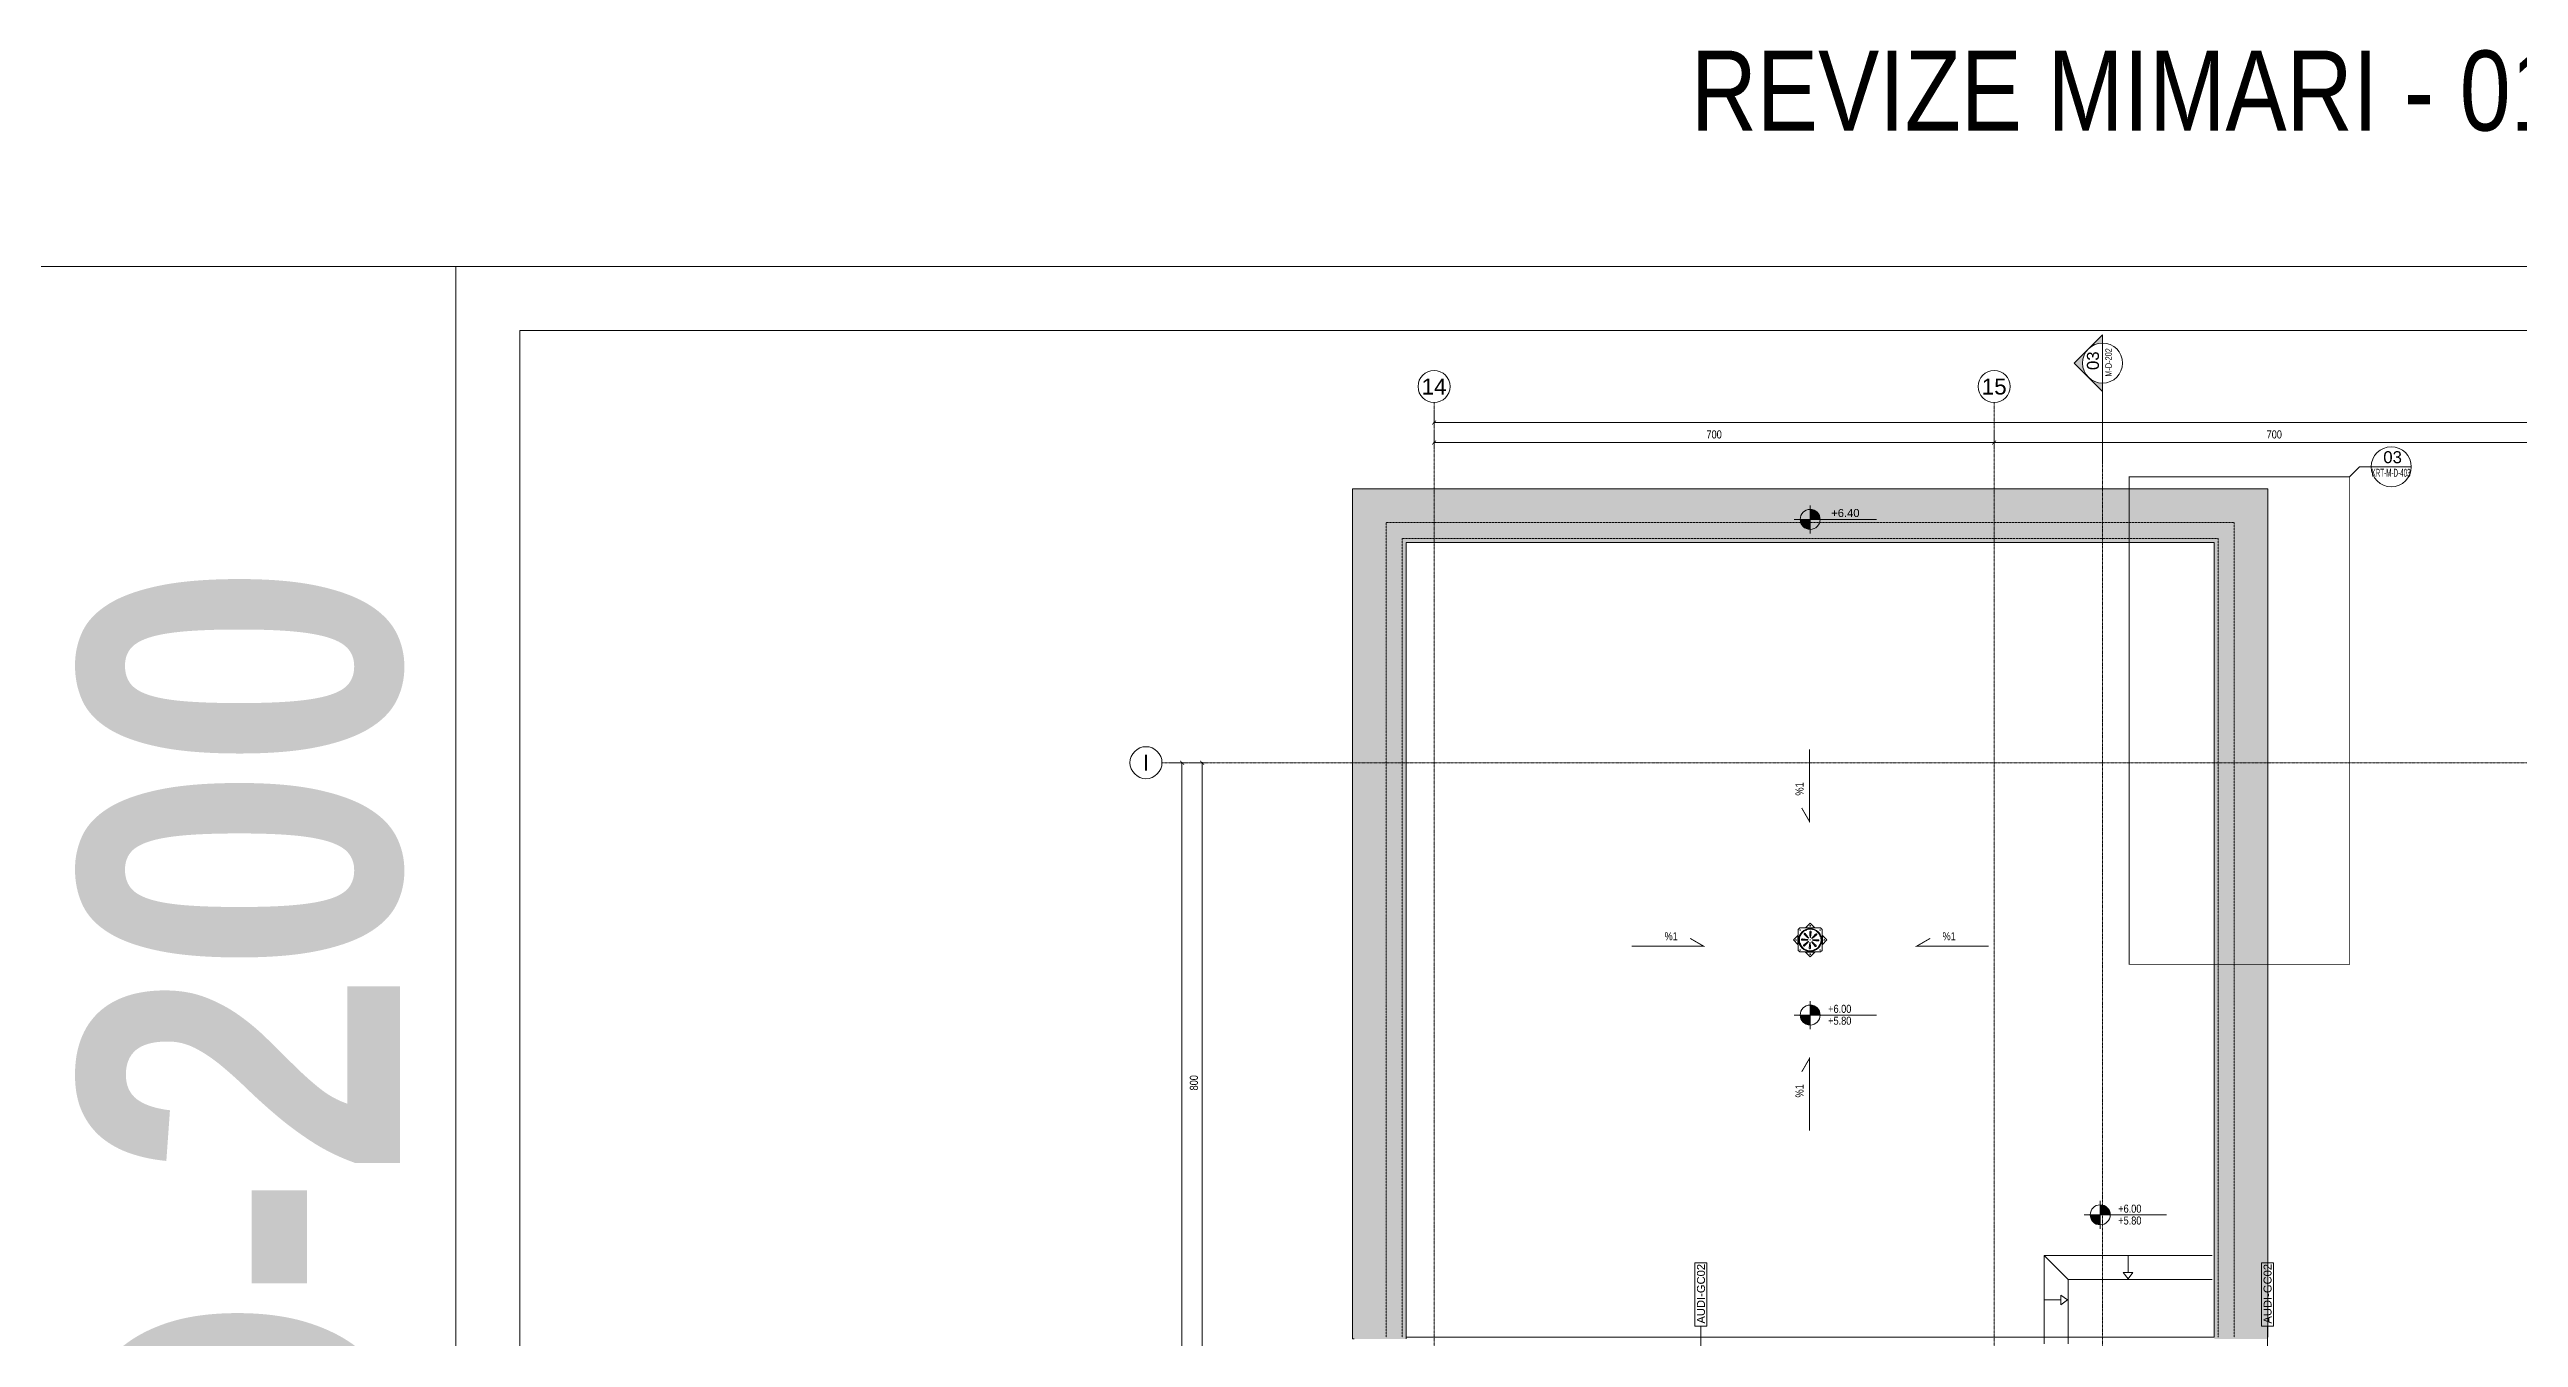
# Model space of a CAD drawing. Extents: x -1439 to 23780, y -1362 to 4476.
# Drawn here: x 5437 to 8523, y 2867 to 4476 of the extents above; entities that cross this region are included whole.
import ezdxf
from ezdxf.enums import TextEntityAlignment as Align

# ---------------------------------------------------------------- set-up
doc = ezdxf.new("R2010")
doc.units = 0
doc.header["$MEASUREMENT"] = 0
for name, pattern in [('Audi$0$DASHDOT2', [0.5, 0.25, -0.125, 0, -0.125]), ('Audi$0$DOT2', [0.125, 0, -0.125]), ('Audi$0$HIDDEN', [0.375, 0.25, -0.125]), ('Audi$0$HIDDEN2', [4.7625, 3.175, -1.5875])]:
    doc.linetypes.add(name, pattern=pattern)
doc.layers.get('0').update_dxf_attribs({"color": 9, "lineweight": 9})
doc.layers.get('Defpoints').update_dxf_attribs({"color": 9, "lineweight": 9})
for name, color, linetype, lineweight in [('40A', 9, 'Continuous', 9), ('Audi$0$06C', 8, 'Continuous', 9), ('Audi$0$06D', 8, 'Continuous', 9), ('Audi$0$20', 8, 'Audi$0$DOT2', 9), ('Audi$0$21', 8, 'Continuous', 9), ('Audi$0$22', 8, 'Continuous', 9), ('Audi$0$24', 8, 'Audi$0$DASHDOT2', 9), ('Audi$0$25', 8, 'Continuous', 9), ('Audi$0$35', 8, 'Continuous', 9)]:
    doc.layers.add(name, color=color, linetype=linetype, lineweight=lineweight)
doc.layers.add('Audi$0$40A', color=8, linetype='Continuous', lineweight=9, plot=False)
doc.styles.add('Audi$0$Arial', font='arial.ttf', dxfattribs={"height": 2.5})
doc.styles.add('Audi$0$MuuM_TEXT-ITALIC', font='ARIALNI.TTF')
doc.styles.add('Audi$0$MuuM_TEXT-STANDART', font='ARIALN.TTF')
doc.styles.add('MuuM_TEXT-BOLD', font='ARIALNB.TTF')
doc.dimstyles.new('Audi$0$MuuM_DIM50', dxfattribs={"dimscale": 5, "dimtxt": 2, "dimasz": 1, "dimexe": 1, "dimexo": 1, "dimgap": 1, "dimtad": 1, "dimdec": 1, "dimrnd": 0.5, "dimdsep": 46, "dimtxsty": 'Audi$0$MuuM_TEXT-STANDART', "dimblk": 'Audi$0$_ArchTick', "dimcen": 0, "dimdle": 0.15, "dimclrd": 256, "dimclre": 256, "dimclrt": 256, "dimadec": 0, "dimazin": 0, "dimtfac": 5, "dimtdec": 1, "dimtix": 1, "dimtmove": 2, "dimatfit": 3, "dimldrblk": 'Audi$0$_Dot', "dimfxl": 3, "dimfxlon": 1, "dimtolj": 1, "dimlwd": -1, "dimlwe": -1, "dimarcsym": 0})

# ---------------------------------------------------------------- blocks, each defined once
blk = doc.blocks.new('Audi$0$p-suzgec')
at = {"ltscale": 25}
for p, q in [((-21.1, 0), (-15.5, 5.7)), ((-15.5, -5.7), (-21.1, 0)), ((-15.5, 5.7), (-15.2, 5.9)), ((-15.5, -5.7), (-15.5, 5.7)), ((-13.2, 15), (-15.2, 13)), ((-15.2, 13), (-15.2, -13)), ((12.8, 15), (-13.2, 15)), ((-10.5, 1.2), (-3.4, 0.3)), ((-6.1, 15), (-5.9, 15.2)), ((-5.9, 12.3), (-6, 12.5)), ((-5.9, 15.2), (-0.2, 20.9)), ((-5.9, 15.2), (5.4, 15.2)), ((-5.8, 12), (-5.9, 12.3)), ((-5.1, 12.9), (-5, 12.7)), ((-5, 12.7), (-4.8, 12.4)), ((-3.3, 0.2), (-3.4, 0.3)), ((-0.2, 0), (-0.5, 0)), ((-0.2, 20.9), (5.4, 15.2)), ((-0.2, 0), (-0.2, 0.2)), ((-0.2, 0), (0, 0)), ((-0.2, 0), (-0.2, -0.2)), ((0.9, 10.2), (0, 3.1)), ((0, 3), (0, 3.1)), ((5.4, 15.2), (5.6, 15)), ((12.1, 5.6), (12.3, 5.7)), ((12.6, 4.8), (12.5, 4.7)), ((14.8, 13), (12.8, 15)), ((14.8, -13), (14.8, 13)), ((14.8, 5.9), (15, 5.7)), ((15, 5.7), (15, -5.7)), ((15, 5.7), (20.6, 0)), ((20.6, 0), (15, -5.7)), ((-15.2, -5.9), (-15.5, -5.7)), ((-15.2, -13), (-13.2, -15)), ((-13.2, -15), (12.8, -15)), ((-13.1, -4.8), (-13, -4.7)), ((-13, -4.7), (-12.6, -4.6)), ((-12.6, -5.6), (-12.8, -5.7)), ((-12.2, -5.5), (-12.6, -5.6)), ((-5.9, -15.2), (-6.1, -15)), ((5.4, -15.2), (-5.9, -15.2)), ((-0.2, -20.9), (-5.9, -15.2)), ((-1.4, -10.2), (-0.5, -3.1)), ((-0.5, -3), (-0.5, -3.1)), ((5.4, -15.2), (-0.2, -20.9)), ((2.8, -0.2), (2.9, -0.3)), ((10, -1.2), (2.9, -0.3)), ((4.5, -12.7), (4.3, -12.4)), ((4.6, -12.9), (4.5, -12.7)), ((5.3, -12), (5.4, -12.3)), ((5.4, -12.3), (5.5, -12.5)), ((5.6, -15), (5.4, -15.2)), ((12.8, -15), (14.8, -13)), ((15, -5.7), (14.8, -5.9))]:
    blk.add_line(p, q, dxfattribs=at)
for centre, radius in [((-17.9, 0), 0.4), ((-17.9, 0), 0.358), ((-0.2, 0), 14.3), ((-12.8, 12.5), 0.3), ((-0.2, 17.7), 0.4), ((-0.2, 17.7), 0.358), ((12.2, 12.5), 0.3), ((17.4, 0), 0.4), ((17.4, 0), 0.358), ((-12.8, -12.5), 0.3), ((-0.2, -17.7), 0.4), ((-0.2, -17.7), 0.358), ((12.2, -12.5), 0.3)]:
    blk.add_circle(centre, radius, dxfattribs=at)
for radius, start, end in [(13.5, 114.6147, 200.3853), (13.8, 110.4176, 114.5824), (13.7, 110.4084, 114.5916), (13.3, 110.3378, 114.6622), (13.2, 110.3292, 114.6708), (13.5, 24.6147, 110.3853), (13.6, 294.6147, 20.3853), (13.2, 20.3292, 24.6708), (13.3, 20.3378, 24.6622), (13.7, 20.4084, 24.5916), (13.8, 20.4176, 24.5824), (13.7, 200.4084, 204.5916), (13.8, 200.4176, 204.5824), (13.3, 200.3378, 204.6622), (13.2, 200.3292, 204.6708), (13.5, 204.6147, 290.3853), (13.2, 290.3292, 294.6708), (13.3, 290.3378, 294.6622), (13.7, 290.4084, 294.5916), (13.8, 290.4176, 294.5824)]:
    blk.add_arc((-0.2, 0), radius, start, end, dxfattribs=at)
for points, knots in [([(-10.5, -0.3), (-10.6, -0.3), (-10.7, -0.3), (-10.9, -0.2), (-11, -0.2), (-11.1, 0), (-11.2, 0.1), (-11.2, 0.3), (-11.2, 0.4), (-11.2, 0.6), (-11.2, 0.7), (-11.1, 0.9), (-11.1, 1), (-10.9, 1.1), (-10.8, 1.1), (-10.6, 1.2), (-10.5, 1.2), (-10.4, 1.2)], [2.169268, 2.169268, 2.169268, 2.169268, 2.468107, 2.468107, 2.768207, 2.768207, 3.065525, 3.065525, 3.362844, 3.362844, 3.660162, 3.660162, 3.95748, 3.95748, 4.257581, 4.257581, 4.55635, 4.55635, 4.55635, 4.55635]), ([(-7.7, 7), (-7.8, 7.1), (-7.8, 7.2), (-7.9, 7.4), (-7.9, 7.5), (-7.9, 7.7), (-7.9, 7.8), (-7.8, 8), (-7.8, 8), (-7.6, 8.2), (-7.5, 8.2), (-7.3, 8.3), (-7.2, 8.3), (-7, 8.3), (-6.9, 8.3), (-6.7, 8.2), (-6.6, 8.1), (-6.6, 8)], [2.169268, 2.169268, 2.169268, 2.169268, 2.468107, 2.468107, 2.768207, 2.768207, 3.065525, 3.065525, 3.362844, 3.362844, 3.660162, 3.660162, 3.95748, 3.95748, 4.257581, 4.257581, 4.55635, 4.55635, 4.55635, 4.55635]), ([(-3.5, 0.4), (-3.5, 0.4), (-3.5, 0.4), (-3.5, 0.4), (-3.4, 0.4), (-3.4, 0.4), (-3.4, 0.3), (-3.3, 0.3), (-3.3, 0.3), (-3.3, 0.3), (-3.3, 0.2), (-3.2, 0.2), (-3.2, 0.1), (-3.3, 0.1), (-3.3, 0), (-3.3, 0), (-3.3, -0.1), (-3.4, -0.1), (-3.4, -0.1), (-3.5, -0.1), (-3.5, -0.1), (-3.5, -0.1), (-3.5, -0.1)], [-0.0013985, -0.0013985, -0.0013985, -0.0013985, 0, 0, 0, 0.0909291, 0.0909291, 0.1818582, 0.1818582, 0.2711248, 0.2711248, 0.3603915, 0.3603915, 0.4496581, 0.4496581, 0.5389247, 0.5389247, 0.6298538, 0.6298538, 0.7207829, 0.7207829, 0.7401198, 0.7401198, 0.7401198, 0.7401198]), ([(-2.2, 2.6), (-2.2, 2.6), (-2.2, 2.6), (-2.2, 2.6), (-2.2, 2.5), (-2.2, 2.5), (-2.2, 2.4), (-2.2, 2.4), (-2.2, 2.3), (-2.2, 2.3), (-2.2, 2.3), (-2.3, 2.2), (-2.3, 2.2), (-2.3, 2.2), (-2.4, 2.2), (-2.4, 2.1), (-2.5, 2.1), (-2.5, 2.2), (-2.6, 2.2), (-2.6, 2.2), (-2.6, 2.2), (-2.6, 2.2), (-2.6, 2.2)], [-0.0013985, -0.0013985, -0.0013985, -0.0013985, 0, 0, 0, 0.0909291, 0.0909291, 0.1818582, 0.1818582, 0.2711248, 0.2711248, 0.3603915, 0.3603915, 0.4496581, 0.4496581, 0.5389247, 0.5389247, 0.6298538, 0.6298538, 0.7207829, 0.7207829, 0.7401198, 0.7401198, 0.7401198, 0.7401198]), ([(-0.6, 10.2), (-0.6, 10.3), (-0.5, 10.4), (-0.5, 10.6), (-0.4, 10.7), (-0.3, 10.8), (-0.2, 10.9), (0, 11), (0.1, 11), (0.3, 11), (0.4, 11), (0.6, 10.9), (0.7, 10.8), (0.8, 10.7), (0.9, 10.6), (0.9, 10.4), (1, 10.3), (0.9, 10.2)], [2.169268, 2.169268, 2.169268, 2.169268, 2.468107, 2.468107, 2.768207, 2.768207, 3.065525, 3.065525, 3.362844, 3.362844, 3.660162, 3.660162, 3.95748, 3.95748, 4.257581, 4.257581, 4.55635, 4.55635, 4.55635, 4.55635]), ([(0.1, 3.2), (0.1, 3.2), (0.1, 3.2), (0.1, 3.2), (0.1, 3.2), (0.1, 3.2), (0.1, 3.1), (0.1, 3.1), (0, 3), (0, 3), (-0.1, 3), (-0.1, 3), (-0.2, 3), (-0.2, 3), (-0.2, 3), (-0.3, 3), (-0.3, 3.1), (-0.3, 3.1), (-0.4, 3.2), (-0.4, 3.2), (-0.4, 3.2), (-0.4, 3.3), (-0.4, 3.3)], [-0.0013985, -0.0013985, -0.0013985, -0.0013985, 0, 0, 0, 0.0909291, 0.0909291, 0.1818582, 0.1818582, 0.2711248, 0.2711248, 0.3603915, 0.3603915, 0.4496581, 0.4496581, 0.5389247, 0.5389247, 0.6298538, 0.6298538, 0.7207829, 0.7207829, 0.7401198, 0.7401198, 0.7401198, 0.7401198]), ([(2.3, 2), (2.3, 2), (2.3, 2), (2.3, 2), (2.3, 2), (2.2, 2), (2.2, 1.9), (2.2, 1.9), (2.1, 1.9), (2.1, 2), (2, 2), (2, 2), (1.9, 2), (1.9, 2.1), (1.9, 2.1), (1.9, 2.2), (1.9, 2.2), (1.9, 2.3), (1.9, 2.3), (1.9, 2.3), (2, 2.4), (2, 2.4), (2, 2.4)], [-0.0013985, -0.0013985, -0.0013985, -0.0013985, 0, 0, 0, 0.0909291, 0.0909291, 0.1818582, 0.1818582, 0.2711248, 0.2711248, 0.3603915, 0.3603915, 0.4496581, 0.4496581, 0.5389247, 0.5389247, 0.6298538, 0.6298538, 0.7207829, 0.7207829, 0.7401198, 0.7401198, 0.7401198, 0.7401198]), ([(3, -0.4), (3, -0.4), (3, -0.4), (3, -0.4), (2.9, -0.4), (2.9, -0.4), (2.9, -0.3), (2.8, -0.3), (2.8, -0.3), (2.8, -0.3), (2.8, -0.2), (2.7, -0.2), (2.7, -0.1), (2.8, -0.1), (2.8, 0), (2.8, 0), (2.8, 0.1), (2.9, 0.1), (2.9, 0.1), (3, 0.1), (3, 0.1), (3, 0.1), (3, 0.1)], [-0.0013985, -0.0013985, -0.0013985, -0.0013985, 0, 0, 0, 0.0909291, 0.0909291, 0.1818582, 0.1818582, 0.2711248, 0.2711248, 0.3603915, 0.3603915, 0.4496581, 0.4496581, 0.5389247, 0.5389247, 0.6298538, 0.6298538, 0.7207829, 0.7207829, 0.7401198, 0.7401198, 0.7401198, 0.7401198]), ([(6.8, 7.4), (6.8, 7.5), (6.9, 7.6), (7.1, 7.7), (7.2, 7.7), (7.4, 7.7), (7.5, 7.7), (7.7, 7.6), (7.8, 7.5), (7.9, 7.4), (8, 7.3), (8.1, 7.1), (8.1, 7), (8, 6.8), (8, 6.7), (7.9, 6.5), (7.8, 6.4), (7.8, 6.3)], [2.169268, 2.169268, 2.169268, 2.169268, 2.468107, 2.468107, 2.768207, 2.768207, 3.065525, 3.065525, 3.362844, 3.362844, 3.660162, 3.660162, 3.95748, 3.95748, 4.257581, 4.257581, 4.55635, 4.55635, 4.55635, 4.55635]), ([(10, 0.3), (10.1, 0.3), (10.2, 0.3), (10.4, 0.2), (10.5, 0.2), (10.6, 0), (10.7, -0.1), (10.7, -0.3), (10.7, -0.4), (10.7, -0.6), (10.7, -0.7), (10.6, -0.9), (10.6, -1), (10.4, -1.1), (10.3, -1.1), (10.1, -1.2), (10, -1.2), (9.9, -1.2)], [2.169268, 2.169268, 2.169268, 2.169268, 2.468107, 2.468107, 2.768207, 2.768207, 3.065525, 3.065525, 3.362844, 3.362844, 3.660162, 3.660162, 3.95748, 3.95748, 4.257581, 4.257581, 4.55635, 4.55635, 4.55635, 4.55635]), ([(-7.3, -7.4), (-7.3, -7.5), (-7.4, -7.6), (-7.6, -7.7), (-7.7, -7.7), (-7.9, -7.7), (-8, -7.7), (-8.2, -7.6), (-8.3, -7.5), (-8.4, -7.4), (-8.5, -7.3), (-8.6, -7.1), (-8.6, -7), (-8.5, -6.8), (-8.5, -6.7), (-8.4, -6.5), (-8.3, -6.4), (-8.3, -6.3)], [2.169268, 2.169268, 2.169268, 2.169268, 2.468107, 2.468107, 2.768207, 2.768207, 3.065525, 3.065525, 3.362844, 3.362844, 3.660162, 3.660162, 3.95748, 3.95748, 4.257581, 4.257581, 4.55635, 4.55635, 4.55635, 4.55635]), ([(-2.8, -2), (-2.8, -2), (-2.8, -2), (-2.8, -2), (-2.8, -2), (-2.7, -2), (-2.7, -1.9), (-2.7, -1.9), (-2.6, -1.9), (-2.6, -2), (-2.5, -2), (-2.5, -2), (-2.4, -2), (-2.4, -2.1), (-2.4, -2.1), (-2.4, -2.2), (-2.4, -2.2), (-2.4, -2.3), (-2.4, -2.3), (-2.4, -2.3), (-2.5, -2.4), (-2.5, -2.4), (-2.5, -2.4)], [-0.0013985, -0.0013985, -0.0013985, -0.0013985, 0, 0, 0, 0.0909291, 0.0909291, 0.1818582, 0.1818582, 0.2711248, 0.2711248, 0.3603915, 0.3603915, 0.4496581, 0.4496581, 0.5389247, 0.5389247, 0.6298538, 0.6298538, 0.7207829, 0.7207829, 0.7401198, 0.7401198, 0.7401198, 0.7401198]), ([(0.1, -10.2), (0.1, -10.3), (0, -10.4), (0, -10.6), (-0.1, -10.7), (-0.2, -10.8), (-0.3, -10.9), (-0.5, -11), (-0.6, -11), (-0.8, -11), (-0.9, -11), (-1.1, -10.9), (-1.2, -10.8), (-1.3, -10.7), (-1.4, -10.6), (-1.4, -10.4), (-1.5, -10.3), (-1.4, -10.2)], [2.169268, 2.169268, 2.169268, 2.169268, 2.468107, 2.468107, 2.768207, 2.768207, 3.065525, 3.065525, 3.362844, 3.362844, 3.660162, 3.660162, 3.95748, 3.95748, 4.257581, 4.257581, 4.55635, 4.55635, 4.55635, 4.55635]), ([(-0.6, -3.2), (-0.6, -3.2), (-0.6, -3.2), (-0.6, -3.2), (-0.6, -3.2), (-0.6, -3.2), (-0.6, -3.1), (-0.6, -3.1), (-0.5, -3), (-0.5, -3), (-0.4, -3), (-0.4, -3), (-0.4, -3), (-0.3, -3), (-0.3, -3), (-0.2, -3), (-0.2, -3.1), (-0.2, -3.1), (-0.2, -3.2), (-0.1, -3.2), (-0.1, -3.2), (-0.1, -3.3), (-0.1, -3.3)], [-0.0013985, -0.0013985, -0.0013985, -0.0013985, 0, 0, 0, 0.0909291, 0.0909291, 0.1818582, 0.1818582, 0.2711248, 0.2711248, 0.3603915, 0.3603915, 0.4496581, 0.4496581, 0.5389247, 0.5389247, 0.6298538, 0.6298538, 0.7207829, 0.7207829, 0.7401198, 0.7401198, 0.7401198, 0.7401198]), ([(1.7, -2.6), (1.7, -2.6), (1.7, -2.6), (1.7, -2.6), (1.7, -2.5), (1.7, -2.5), (1.7, -2.4), (1.7, -2.4), (1.7, -2.3), (1.7, -2.3), (1.7, -2.3), (1.8, -2.2), (1.8, -2.2), (1.8, -2.2), (1.9, -2.2), (1.9, -2.1), (2, -2.1), (2, -2.2), (2.1, -2.2), (2.1, -2.2), (2.1, -2.2), (2.1, -2.2), (2.1, -2.2)], [-0.0013985, -0.0013985, -0.0013985, -0.0013985, 0, 0, 0, 0.0909291, 0.0909291, 0.1818582, 0.1818582, 0.2711248, 0.2711248, 0.3603915, 0.3603915, 0.4496581, 0.4496581, 0.5389247, 0.5389247, 0.6298538, 0.6298538, 0.7207829, 0.7207829, 0.7401198, 0.7401198, 0.7401198, 0.7401198]), ([(7.2, -7), (7.3, -7.1), (7.3, -7.2), (7.4, -7.4), (7.4, -7.5), (7.4, -7.7), (7.4, -7.8), (7.3, -8), (7.3, -8), (7.1, -8.2), (7, -8.2), (6.8, -8.3), (6.7, -8.3), (6.5, -8.3), (6.4, -8.3), (6.2, -8.2), (6.1, -8.1), (6.1, -8)], [2.169268, 2.169268, 2.169268, 2.169268, 2.468107, 2.468107, 2.768207, 2.768207, 3.065525, 3.065525, 3.362844, 3.362844, 3.660162, 3.660162, 3.95748, 3.95748, 4.257581, 4.257581, 4.55635, 4.55635, 4.55635, 4.55635])]:
    blk.add_open_spline(points, degree=3, knots=knots, dxfattribs=at)
for points, weights in [([(-10.4, 1.2), (-5.1, 0.6), (-3.5, 0.4)], [1.04357122072, 1.19470433147, 1]), ([(-2.6, 2.2), (-3.9, 3.4), (-7.7, 7)], [1, 1.19289012244, 1.04336959178]), ([(-6.6, 8), (-3.3, 3.9), (-2.2, 2.6)], [1.04357122128, 1.19470433435, 1]), ([(-0.4, 3.3), (-0.4, 4.9), (-0.6, 10.2)], [1, 1.1928901223, 1.04336959175]), ([(0.9, 10.2), (0.3, 4.9), (0.1, 3.2)], [1.04357122043, 1.19470432993, 1]), ([(2, 2.4), (3.1, 3.6), (6.8, 7.4)], [1, 1.19289012017, 1.04336959134]), ([(7.8, 6.3), (3.6, 3), (2.3, 2)], [1.04357122006, 1.19470432802, 1]), ([(11.7, 5.5), (11.9, 5.6), (12.1, 5.6)], [1.02554744525, 1.0127799804, 1]), ([(12.5, 4.7), (12.3, 4.7), (12.1, 4.6)], [1, 1.0127799804, 1.02554744526]), ([(-3.5, -0.1), (-5.2, -0.2), (-10.5, -0.3)], [1, 1.19289012449, 1.04336959218]), ([(-8.3, -6.3), (-4.1, -3), (-2.8, -2)], [1.04357122094, 1.1947043326, 1]), ([(-2.5, -2.4), (-3.6, -3.6), (-7.3, -7.4)], [1, 1.19289012327, 1.04336959194]), ([(-1.4, -10.2), (-0.8, -4.9), (-0.6, -3.2)], [1.04357122103, 1.19470433305, 1]), ([(-0.1, -3.3), (-0.1, -4.9), (0.1, -10.2)], [1, 1.19289011339, 1.04336959002]), ([(6.1, -8), (2.8, -3.9), (1.7, -2.6)], [1.04357121982, 1.19470432681, 1]), ([(2.1, -2.2), (3.4, -3.4), (7.2, -7)], [1, 1.19289011781, 1.04336959088])]:
    blk.add_rational_spline(points, weights, degree=2, dxfattribs=at)
for points, weights, knots in [([(3, 0.1), (3.5, 0.1), (6, 0.2), (10, 0.3)], [4.14064799907, 3.56700040162, 2.15953650571, 1.32480586323], [27.48414514, 27.48414514, 27.48414514, 27.50397367, 27.53272487, 27.53272487, 27.53272487]), ([(9.9, -1.2), (7.9, -1), (4.7, -0.6), (3.3, -0.4), (3, -0.4)], [1.32476723726, 1.64485472039, 2.71311941379, 3.81141839734, 4.16242382948], [0.00590224, 0.00590224, 0.00590224, 0.01753913, 0.04477222, 0.05758123, 0.05758123, 0.05758123])]:
    blk.add_rational_spline(points, weights, degree=2, knots=knots, dxfattribs=at)
blk = doc.blocks.new('Audi$0$0_elevationtarget-p-bk')
h = blk.add_hatch(color=254)
h.paths.add_polyline_path([(2.5, 0, 0.414214), (0, 2.5), (0, 0)])
h.paths.add_polyline_path([(0, 0), (-2.5, 0, 0.414214), (0, -2.5)])
blk.add_line((0, -3.5), (0, 3.5))
blk.add_lwpolyline([(16.6, 0), (-4, 0)])
blk.add_circle((0, 0), 2.5)
at = {"style": 'Audi$0$Arial'}
blk.add_attdef('BITMISKOT', text='', height=2, dxfattribs=at).set_placement((4.5, 0), align=Align.BOTTOM_LEFT)
at = {"style": 'Audi$0$MuuM_TEXT-ITALIC'}
blk.add_attdef('FINISHINGFLOORLEVEL', text='', height=2, dxfattribs=at).set_placement((4.5, -0.59), align=Align.TOP_LEFT)
blk = doc.blocks.new('Audi$0$0_elevationtarget-p')
h = blk.add_hatch(color=256)
h.paths.add_polyline_path([(2.5, 0, 0.414214), (0, 2.5), (0, 0)])
h.paths.add_polyline_path([(0, 0), (-2.5, 0, 0.414214), (0, -2.5)])
blk.add_line((0, -3.5), (0, 3.5))
blk.add_lwpolyline([(16.6, 0), (-4, 0)])
blk.add_circle((0, 0), 2.5)
at = {"style": 'Audi$0$Arial'}
blk.add_attdef('BITMISKOT', text='', height=2, dxfattribs=at).set_placement((4.5, 0), align=Align.BOTTOM_LEFT)
blk.add_attdef('KABAKOT', text='', height=2, dxfattribs=at).set_placement((4.5, -0.59), align=Align.TOP_LEFT)
blk = doc.blocks.new('Audi$0$0_wallno')
blk.add_lwpolyline([(-7.84, 1.5), (7.94, 1.5), (7.94, -1.5), (-7.84, -1.5)], close=True)
blk.add_lwpolyline([(7.94, 0), (16.13, 0)])
at = {"style": 'Audi$0$Arial'}
blk.add_attdef('DUVARNO', text='', height=2, dxfattribs=at).set_placement((0, 0), align=Align.MIDDLE_CENTER)
blk.add_attdef('GENISLIK', text='', height=2, dxfattribs=at).set_placement((8.44, 0), align=Align.BOTTOM_LEFT)
blk.add_attdef('YUKSEKLIK', text='', height=2, dxfattribs=at).set_placement((8.44, -0.5), align=Align.TOP_LEFT)
blk = doc.blocks.new('Audi$0$0_detailbox1')
blk.add_lwpolyline([(10.41, -2.5), (7.91, 0), (-5, 0)])
blk.add_circle((0, 0), 5)
at = {"style": 'Audi$0$Arial'}
blk.add_attdef('DETAYADI', text='', height=3, dxfattribs=at).set_placement((0, 0), align=Align.BOTTOM_CENTER)
blk.add_attdef('PAFTAADI', text='', height=2, dxfattribs=at).set_placement((0, -0.5), align=Align.TOP_CENTER)
blk = doc.blocks.new('Audi$0$0_aks')
at = {"linetype": 'Continuous'}
blk.add_circle((0, 0), 2, dxfattribs=at)
at = {"style": 'Audi$0$Arial'}
blk.add_attdef('AKS', text='', height=2, dxfattribs=at).set_placement((0, 0), align=Align.MIDDLE_CENTER)
blk = doc.blocks.new('Audi$0$_ArchTick')
at = {"color": 0, "linetype": 'ByBlock', "const_width": 0.15}
blk.add_lwpolyline([(-0.5, -0.5), (0.5, 0.5)], dxfattribs=at)
blk = doc.blocks.new('*D621')
at = {"layer": 'Audi$0$25', "transparency": 16777216}
for p, q in [((6837.5, 3585), (6857.5, 3585)), ((6852.5, 344.3), (6852.5, 3585.8)), ((6837.5, 345), (6857.5, 345))]:
    blk.add_line(p, q, dxfattribs=at)
at = {"layer": 'Defpoints', "color": 0, "transparency": 16777216}
for p in [(6827.5, 3585), (6852.5, 3585), (6827.5, 345)]:
    blk.add_point(p, dxfattribs=at)
at = {"layer": 'Audi$0$25', "transparency": 16777216, "xscale": 5, "yscale": 5, "zscale": 5}
for p, rotation in [((6852.5, 3585), 90), ((6852.5, 345), 270)]:
    blk.add_blockref('Audi$0$_ArchTick', p, dxfattribs=dict(at, rotation=rotation))
at = {"layer": 'Audi$0$25', "transparency": 16777216, "insert": (6842.4, 1965), "char_height": 10, "attachment_point": 5, "rotation": 90, "style": 'Audi$0$MuuM_TEXT-STANDART'}
blk.add_mtext('\\A1;3240', dxfattribs=at)
blk = doc.blocks.new('Audi$0$_Dot')
at = {"color": 0, "linetype": 'ByBlock', "lineweight": -2}
blk.add_line((-0.5, 0), (-1, 0), dxfattribs=at)
at = {"color": 0, "linetype": 'ByBlock', "const_width": 0.5}
blk.add_lwpolyline([(-0.25, 0, 1), (0.25, 0, 1)], format="xyb", close=True, dxfattribs=at)
blk = doc.blocks.new('*D622')
at = {"layer": 'Audi$0$25', "transparency": 16777216}
for p, q in [((6862.5, 3585), (6882.5, 3585)), ((6877.5, 3585.8), (6877.5, 2784.3)), ((6862.5, 2785), (6882.5, 2785))]:
    blk.add_line(p, q, dxfattribs=at)
at = {"layer": 'Defpoints', "color": 0, "transparency": 16777216}
for p in [(6827.5, 3585), (6827.5, 2785), (6877.5, 2785)]:
    blk.add_point(p, dxfattribs=at)
at = {"layer": 'Audi$0$25', "transparency": 16777216, "xscale": 5, "yscale": 5, "zscale": 5}
for p, rotation in [((6877.5, 3585), 90), ((6877.5, 2785), 270)]:
    blk.add_blockref('Audi$0$_ArchTick', p, dxfattribs=dict(at, rotation=rotation))
at = {"layer": 'Audi$0$25', "transparency": 16777216, "insert": (6867.4, 3185), "char_height": 10, "attachment_point": 5, "rotation": 90, "style": 'Audi$0$MuuM_TEXT-STANDART'}
blk.add_mtext('\\A1;800', dxfattribs=at)
blk = doc.blocks.new('*D626')
at = {"layer": 'Audi$0$25', "transparency": 16777216}
for p, q in [((7167.5, 4025), (7167.5, 4005)), ((10667.5, 4025), (10667.5, 4005)), ((7166.7, 4010), (10668.2, 4010))]:
    blk.add_line(p, q, dxfattribs=at)
at = {"layer": 'Defpoints', "color": 0, "transparency": 16777216}
for p in [(7167.5, 4035), (10667.5, 4035), (10667.5, 4010)]:
    blk.add_point(p, dxfattribs=at)
at = {"layer": 'Audi$0$25', "transparency": 16777216, "xscale": 5, "yscale": 5, "zscale": 5, "rotation": 180}
blk.add_blockref('Audi$0$_ArchTick', (7167.5, 4010), dxfattribs=at)
at = {"layer": 'Audi$0$25', "transparency": 16777216, "xscale": 5, "yscale": 5, "zscale": 5}
blk.add_blockref('Audi$0$_ArchTick', (10667.5, 4010), dxfattribs=at)
at = {"layer": 'Audi$0$25', "transparency": 16777216, "insert": (8917.5, 4020.1), "char_height": 10, "attachment_point": 5, "style": 'Audi$0$MuuM_TEXT-STANDART'}
blk.add_mtext('\\A1;3500', dxfattribs=at)
blk = doc.blocks.new('*D605')
at = {"layer": 'Audi$0$25', "transparency": 16777216}
for p, q in [((8568.2, 3985), (7866.7, 3985)), ((7867.5, 4000), (7867.5, 3980)), ((8567.5, 4000), (8567.5, 3980))]:
    blk.add_line(p, q, dxfattribs=at)
at = {"layer": 'Defpoints', "color": 0, "transparency": 16777216}
for p in [(7867.5, 4035), (8567.5, 4035), (7867.5, 3985)]:
    blk.add_point(p, dxfattribs=at)
at = {"layer": 'Audi$0$25', "transparency": 16777216, "xscale": 5, "yscale": 5, "zscale": 5, "rotation": 180}
blk.add_blockref('Audi$0$_ArchTick', (7867.5, 3985), dxfattribs=at)
at = {"layer": 'Audi$0$25', "transparency": 16777216, "xscale": 5, "yscale": 5, "zscale": 5}
blk.add_blockref('Audi$0$_ArchTick', (8567.5, 3985), dxfattribs=at)
at = {"layer": 'Audi$0$25', "transparency": 16777216, "insert": (8217.5, 3995.1), "char_height": 10, "attachment_point": 5, "style": 'Audi$0$MuuM_TEXT-STANDART'}
blk.add_mtext('\\A1;700', dxfattribs=at)
blk = doc.blocks.new('*D606')
at = {"layer": 'Audi$0$25', "transparency": 16777216}
for p, q in [((7868.2, 3985), (7166.7, 3985)), ((7167.5, 4000), (7167.5, 3980)), ((7867.5, 4000), (7867.5, 3980))]:
    blk.add_line(p, q, dxfattribs=at)
at = {"layer": 'Defpoints', "color": 0, "transparency": 16777216}
for p in [(7167.5, 4035), (7867.5, 4035), (7167.5, 3985)]:
    blk.add_point(p, dxfattribs=at)
at = {"layer": 'Audi$0$25', "transparency": 16777216, "xscale": 5, "yscale": 5, "zscale": 5, "rotation": 180}
blk.add_blockref('Audi$0$_ArchTick', (7167.5, 3985), dxfattribs=at)
at = {"layer": 'Audi$0$25', "transparency": 16777216, "xscale": 5, "yscale": 5, "zscale": 5}
blk.add_blockref('Audi$0$_ArchTick', (7867.5, 3985), dxfattribs=at)
at = {"layer": 'Audi$0$25', "transparency": 16777216, "insert": (7517.5, 3995.1), "char_height": 10, "attachment_point": 5, "style": 'Audi$0$MuuM_TEXT-STANDART'}
blk.add_mtext('\\A1;700', dxfattribs=at)
blk = doc.blocks.new('Audi$0$0_buildingsection')
h = blk.add_hatch(color=256)
h.paths.add_polyline_path([(7.07, 0), (0, 7.07), (-7.07, 0)])
h.paths.add_polyline_path([(5, 0, 1), (-5, 0)], flags=16)
for points in [[(7.07, 0), (0, 7.07), (-7.07, 0), (25, 0)], [(7.07, 0), (0, 7.07), (-7.07, 0), (7.07, 0)]]:
    blk.add_lwpolyline(points)
blk.add_circle((0, 0), 5)
at = {"style": 'Audi$0$Arial'}
blk.add_attdef('KESITADI', text='', height=3, dxfattribs=at).set_placement((0, 0), align=Align.BOTTOM_CENTER)
blk.add_attdef('PAFTAADI', text='', height=2, dxfattribs=at).set_placement((0, -0.5), align=Align.TOP_CENTER)

msp = doc.modelspace()

# ---------------------------------------------------------------- hatches: boundary and pattern name
h = msp.add_hatch(color=253)
h.dxf.hatch_style = 1
h.paths.add_polyline_path([(7132.5, 2865), (7065.5, 2865), (7065.5, 3927), (8209.5, 3927), (8209.5, 2865), (8142.5, 2865), (8142.5, 3860), (7132.5, 3860)])

# ---------------------------------------------------------------- linework, layer by layer
for p, q in [((7930, 2859), (7930, 2969)), ((7930, 2969), (8140, 2969)), ((7960, 2939), (7930, 2969)), ((8035, 2969), (8035, 2948.16)), ((7960, 2859), (7960, 2939)), ((7960, 2939), (8140, 2939)), ((8035, 2940), (8028.76, 2948.16)), ((8028.76, 2948.16), (8040.76, 2948.16)), ((8040.76, 2948.16), (8035, 2940)), ((7930, 2914), (7950.84, 2914)), ((7950.84, 2907.76), (7950.84, 2919.76)), ((7950.84, 2919.76), (7959, 2914)), ((7959, 2914), (7950.84, 2907.76))]:
    msp.add_line(p, q)
at = {"layer": 'Audi$0$06C'}
for points in [[(7067.5, 2865), (7065.5, 2865), (7065.5, 3927), (8209.5, 3927), (8209.5, 2867)], [(7132.5, 2865), (7132.5, 3860), (8142.5, 3860), (8142.5, 2867)]]:
    msp.add_lwpolyline(points, dxfattribs=at)
at = {"layer": 'Audi$0$20', "linetype": 'Audi$0$HIDDEN'}
for points in [[(7107.5, 2867), (7107.5, 3270), (7107.5, 3885), (8167.5, 3885), (8167.5, 2867)], [(7127.5, 2867), (7127.5, 3270), (7127.5, 3865), (8147.5, 3865), (8147.5, 2867)]]:
    msp.add_lwpolyline(points, dxfattribs=at)
at = {"layer": 'Audi$0$21', "linetype": 'Audi$0$DASHDOT2'}
msp.add_lwpolyline([(8002.88, 204.47), (8002.88, 4014.1)], dxfattribs=at)
at = {"layer": 'Audi$0$21', "linetype": 'Audi$0$HIDDEN2', "ltscale": 0.1, "const_width": 1}
msp.add_lwpolyline([(8311.63, 3942.22), (8036.11, 3942.22), (8036.11, 3333.1), (8311.63, 3333.1)], close=True, dxfattribs=at)
at = {"layer": 'Audi$0$21', "const_width": 1.2}
for points in [[(7636.62, 3601.66), (7636.62, 3511.66), (7626.93, 3528.43)], [(7414.31, 3355.75), (7504.31, 3355.75), (7487.54, 3365.43)], [(7860.69, 3355.75), (7770.69, 3355.75), (7787.46, 3365.43)], [(7636.62, 3125.34), (7636.62, 3215.34), (7626.93, 3198.57)]]:
    msp.add_lwpolyline(points, dxfattribs=at)
at = {"layer": 'Audi$0$24'}
for points in [[(7167.5, 195), (7167.5, 4035)], [(7867.5, 195), (7867.5, 4035)], [(6827.5, 3585), (11027.5, 3585)]]:
    msp.add_lwpolyline(points, dxfattribs=at)
at = {"layer": 'Audi$0$35'}
for p, q in [((7132.5, 2867), (7132.5, 3860)), ((7132.5, 3860), (8142.5, 3860)), ((8142.5, 3860), (8142.5, 2867)), ((8142.5, 2867), (7132.5, 2867))]:
    msp.add_line(p, q, dxfattribs=at)
at = {"layer": 'Audi$0$40A'}
for points in [[(5945, 4205), (0, 4205), (0, 0), (5945, 0)], [(11890, 4205), (5945, 4205), (5945, 0), (11890, 0)], [(11350.06, 80), (6025, 80), (6025, 4125), (11350.06, 4125)]]:
    msp.add_lwpolyline(points, close=True, dxfattribs=at)

# ---------------------------------------------------------------- block references
at = {"layer": 'Audi$0$06D'}
msp.add_blockref('Audi$0$p-suzgec', (7637.75, 3363.5), dxfattribs=at)
at = {"layer": 'Audi$0$21'}
ref = msp.add_blockref('Audi$0$0_buildingsection', (8002.88, 4084.31), dxfattribs=dict(at, xscale=-5, yscale=5, zscale=5, rotation=90))
ref.add_attrib('KESITADI', '03', dxfattribs={"layer": '0', "height": 15, "rotation": 90, "style": 'Audi$0$Arial'}).set_placement((8002.88, 4087.29), align=Align.BOTTOM_CENTER)
ref.add_attrib('PAFTAADI', 'M-D-202', dxfattribs={"layer": '0', "height": 8, "rotation": 90, "style": 'Audi$0$MuuM_TEXT-STANDART', "width": 0.8}).set_placement((8016.72, 4085.12), align=Align.BOTTOM_CENTER)
ref = msp.add_blockref('Audi$0$0_detailbox1', (8363.68, 3954.72), dxfattribs=dict(at, xscale=-5, yscale=5, zscale=5))
ref.add_attrib('DETAYADI', '03', dxfattribs={"layer": '0', "height": 15, "style": 'Audi$0$Arial'}).set_placement((8365.42, 3954.72), align=Align.BOTTOM_CENTER)
ref.add_attrib('PAFTAADI', 'KRT-M-D-403', dxfattribs={"layer": '0', "height": 10, "style": 'Audi$0$Arial', "width": 0.45}).set_placement((8363.49, 3952.22), align=Align.TOP_CENTER)
ref = msp.add_blockref('Audi$0$0_elevationtarget-p-bk', (7637.5, 3889), dxfattribs=dict(at, xscale=5, yscale=5, zscale=5))
ref.add_attrib('BITMISKOT', ' +6.40', dxfattribs={"layer": '0', "height": 10, "style": 'Audi$0$Arial'}).set_placement((7660, 3889), align=Align.BOTTOM_LEFT)
ref = msp.add_blockref('Audi$0$0_elevationtarget-p', (7637.5, 3269.69), dxfattribs=dict(at, xscale=5, yscale=5, zscale=0.5))
ref.add_attrib('BITMISKOT', '+6.00', dxfattribs={"layer": '0', "height": 10, "style": 'Audi$0$MuuM_TEXT-STANDART'}).set_placement((7660, 3269.42), align=Align.BOTTOM_LEFT)
ref.add_attrib('KABAKOT', '+5.80', dxfattribs={"layer": '0', "height": 10, "style": 'Audi$0$MuuM_TEXT-STANDART'}).set_placement((7660, 3254.59), align=Align.BOTTOM_LEFT)
ref = msp.add_blockref('Audi$0$0_elevationtarget-p', (8000, 3020), dxfattribs=dict(at, xscale=5, yscale=5, zscale=0.5))
ref.add_attrib('BITMISKOT', '+6.00', dxfattribs={"layer": '0', "height": 10, "style": 'Audi$0$MuuM_TEXT-STANDART'}).set_placement((8022.5, 3019.73), align=Align.BOTTOM_LEFT)
ref.add_attrib('KABAKOT', '+5.80', dxfattribs={"layer": '0', "height": 10, "style": 'Audi$0$MuuM_TEXT-STANDART'}).set_placement((8022.5, 3004.9), align=Align.BOTTOM_LEFT)
at = {"layer": 'Audi$0$22'}
ref = msp.add_blockref('Audi$0$0_wallno', (7501.05, 2920.66), dxfattribs=dict(at, xscale=-5, yscale=5, zscale=5, rotation=90))
ref.add_attrib('DUVARNO', 'AUDI-GC02', dxfattribs={"layer": '0', "height": 10, "rotation": 90, "style": 'Audi$0$Arial'}).set_placement((7501.05, 2921.4), align=Align.MIDDLE_CENTER)
ref = msp.add_blockref('Audi$0$0_wallno', (8209.14, 2920.66), dxfattribs=dict(at, xscale=-5, yscale=5, zscale=5, rotation=90))
ref.add_attrib('DUVARNO', 'AUDI-GC02', dxfattribs={"layer": '0', "height": 10, "rotation": 90, "style": 'Audi$0$Arial'}).set_placement((8209.14, 2921.4), align=Align.MIDDLE_CENTER)
at = {"layer": 'Audi$0$24', "xscale": 10, "yscale": 10, "zscale": 10}
for p, values in [((7167.5, 4055), {'AKS': '14'}), ((7867.5, 4055), {'AKS': '15'}), ((6807.5, 3585), {'AKS': 'I'})]:
    msp.add_blockref('Audi$0$0_aks', p, dxfattribs=at).add_auto_attribs(values)

# ---------------------------------------------------------------- texts
at = {"layer": '40A', "style": 'MuuM_TEXT-BOLD'}
msp.add_text('94-KRT-E-D-200', height=400, rotation=90, dxfattribs=at).set_placement((5875.06, 2102.5), align=Align.CENTER)
at = {"layer": 'Audi$0$21', "color": 1, "style": 'Audi$0$MuuM_TEXT-STANDART'}
msp.add_text('REVIZE MIMARI - 01.09.2015', height=100, dxfattribs=at).set_placement((7488.36, 4374.8))
at = {"layer": 'Audi$0$21', "char_height": 10, "width": 119.8316, "rotation": 90, "style": 'Audi$0$MuuM_TEXT-STANDART'}
for insert, attachment_point in [((7619.19, 3543.86), 1), ((7619.19, 3183.14), 3)]:
    msp.add_mtext('%1', dxfattribs=dict(at, insert=insert, attachment_point=attachment_point))
at = {"layer": 'Audi$0$21', "char_height": 10, "width": 119.8316, "style": 'Audi$0$MuuM_TEXT-STANDART'}
for insert, attachment_point in [((7472.1, 3373.17), 3), ((7802.9, 3373.17), 1)]:
    msp.add_mtext('%1', dxfattribs=dict(at, insert=insert, attachment_point=attachment_point))

# ---------------------------------------------------------------- dimensions: what is measured, and where the dimension line sits
at = {"layer": 'Audi$0$25'}
for base, p1, p2, picture, middle in [((10667.5, 4010), (7167.5, 4035), (10667.5, 4035), '*D626', (8917.5, 4020.11)), ((7167.5, 3985), (7867.5, 4035), (7167.5, 4035), '*D606', (7517.5, 3995.11)), ((7867.5, 3985), (8567.5, 4035), (7867.5, 4035), '*D605', (8217.5, 3995.11))]:
    dim = msp.add_linear_dim(base=base, p1=p1, p2=p2, dimstyle='Audi$0$MuuM_DIM50', dxfattribs=at)
    dim.commit()
    dim.dimension.update_dxf_attribs({"geometry": picture, "text_midpoint": middle})
for base, p1, p2, picture, middle in [((6852.5, 3585), (6827.5, 345), (6827.5, 3585), '*D621', (6842.39, 1965)), ((6877.5, 2785), (6827.5, 3585), (6827.5, 2785), '*D622', (6867.39, 3185))]:
    dim = msp.add_linear_dim(base=base, p1=p1, p2=p2, angle=90, dimstyle='Audi$0$MuuM_DIM50', dxfattribs=at)
    dim.commit()
    dim.dimension.update_dxf_attribs({"geometry": picture, "text_midpoint": middle})

doc.saveas('drawing.dxf')
